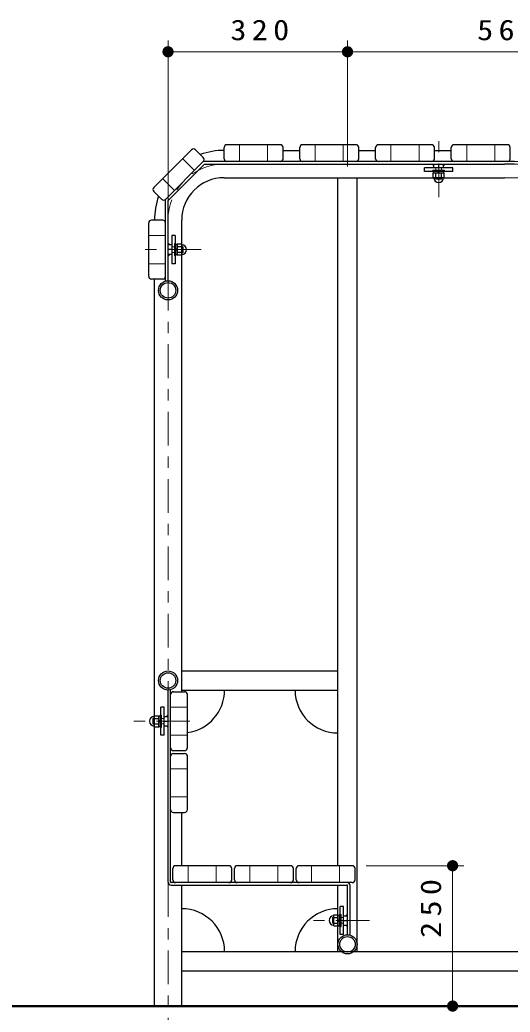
# Model space of a CAD drawing. Units: millimetres on the paper, scale 1:20. Extents: x -365 to 0, y -5 to 257.
# Drawn here: x -237.7 to -194, y 73.1 to 161.5 of the extents above; entities that cross this region are included whole.
import ezdxf

# ---------------------------------------------------------------- set-up
doc = ezdxf.new("R2010")
doc.units = ezdxf.units.MM
doc.linetypes.add('USER1', pattern=[4.5, 2.5, -2])
doc.linetypes.add('USER2', pattern=[6, 3, -1, 1, -1])
doc.layers.add('LY_1', color=7, linetype='Continuous', lineweight=25)
doc.styles.add('ＭＳ ゴシック', font='')
doc.styles.get('ＭＳ ゴシック').set_extended_font_data('MS Gothic')

# ---------------------------------------------------------------- blocks, each defined once
blk = doc.blocks.new('filled_dot')
at = {"color": 0, "linetype": 'Continuous', "lineweight": -2, "const_width": 1.25}
blk.add_lwpolyline([(-0.625, 0, 1), (0.625, 0, 1)], format="xyb", close=True, dxfattribs=at)

msp = doc.modelspace()

# ---------------------------------------------------------------- linework, layer by layer
at = {"layer": 'LY_1', "lineweight": 13}
for p, q in [((-224.505, 144.674), (-224.505, 159.674)), ((-208.505, 148.459), (-208.505, 159.674)), ((-224.505, 158.674), (-208.505, 158.674)), ((-208.505, 158.674), (-180.505, 158.674)), ((-206.83, 86.174), (-198.135, 86.174)), ((-199.135, 86.174), (-199.135, 73.674))]:
    msp.add_line(p, q, dxfattribs=at)
at = {"layer": 'LY_1', "linetype": 'USER2', "lineweight": 13}
for p, q in [((-200.379, 145.718), (-200.379, 151.138)), ((-218.13, 148.899), (-218.13, 150.399)), ((-215.63, 148.899), (-215.63, 150.399)), ((-211.38, 148.899), (-211.38, 150.399)), ((-208.88, 148.899), (-208.88, 150.399)), ((-204.63, 148.899), (-204.63, 150.399)), ((-202.13, 148.899), (-202.13, 150.399)), ((-197.88, 148.899), (-197.88, 150.399)), ((-195.38, 148.899), (-195.38, 150.399)), ((-222.156, 148.094), (-223.217, 149.154)), ((-214.505, 148.674), (-194.505, 148.674)), ((-223.924, 146.326), (-224.985, 147.387)), ((-224.505, 69.615), (-224.505, 143.674)), ((-224.73, 142.299), (-226.23, 142.299)), ((-221.548, 141.049), (-226.968, 141.049)), ((-224.73, 139.799), (-226.23, 139.799)), ((-224.28, 100.299), (-222.78, 100.299)), ((-222.548, 99.049), (-227.968, 99.049)), ((-224.28, 97.799), (-222.78, 97.799)), ((-224.28, 94.799), (-222.78, 94.799)), ((-224.28, 92.299), (-222.78, 92.299)), ((-222.705, 84.674), (-222.705, 86.174)), ((-220.205, 84.674), (-220.205, 86.174)), ((-217.205, 84.674), (-217.205, 86.174)), ((-214.705, 84.674), (-214.705, 86.174)), ((-211.705, 84.674), (-211.705, 86.174)), ((-209.205, 84.674), (-209.205, 86.174)), ((-206.548, 81.299), (-211.968, 81.299))]:
    msp.add_line(p, q, dxfattribs=at)
at = {"layer": 'LY_1'}
for p, q in [((-214.505, 150.399), (-219.255, 150.399)), ((-207.755, 150.399), (-212.505, 150.399)), ((-201.005, 150.399), (-205.755, 150.399)), ((-194.255, 150.399), (-199.005, 150.399)), ((-222.422, 149.95), (-225.78, 146.591)), ((-221.361, 149.243), (-222.068, 149.95)), ((-219.505, 149.149), (-219.505, 150.149)), ((-214.255, 149.149), (-214.255, 150.149)), ((-214.255, 149.889), (-212.755, 149.889)), ((-212.755, 149.149), (-212.755, 150.149)), ((-207.505, 149.149), (-207.505, 150.149)), ((-207.505, 149.889), (-206.005, 149.889)), ((-206.005, 149.149), (-206.005, 150.149)), ((-200.755, 149.149), (-200.755, 150.149)), ((-200.755, 149.889), (-199.255, 149.889)), ((-199.255, 149.149), (-199.255, 150.149)), ((-194.005, 149.149), (-194.005, 150.149)), ((-221.361, 148.889), (-224.72, 145.53)), ((-221.258, 148.674), (-224.505, 145.427)), ((-194.255, 148.899), (-221.351, 148.899)), ((-221.258, 148.674), (-194.505, 148.674)), ((-200.804, 148.524), (-200.954, 148.674)), ((-200.804, 148.324), (-200.804, 148.674)), ((-200.379, 148.324), (-200.379, 148.674)), ((-199.954, 148.524), (-199.804, 148.674)), ((-199.954, 148.324), (-199.954, 148.674)), ((-201.629, 148.024), (-201.629, 148.324)), ((-199.129, 148.324), (-201.629, 148.324)), ((-199.129, 148.024), (-201.629, 148.024)), ((-200.904, 147.999), (-200.904, 148.099)), ((-199.854, 148.099), (-200.904, 148.099)), ((-199.854, 147.999), (-200.904, 147.999)), ((-200.869, 147.449), (-200.869, 147.849)), ((-199.889, 147.849), (-200.869, 147.849)), ((-200.849, 147.849), (-200.849, 147.999)), ((-200.629, 147.449), (-200.629, 147.849)), ((-200.405, 147.849), (-200.459, 147.999)), ((-200.298, 147.849), (-200.353, 147.999)), ((-200.129, 147.449), (-200.129, 147.849)), ((-199.909, 147.849), (-199.909, 147.999)), ((-199.889, 147.449), (-199.889, 147.849)), ((-199.854, 147.999), (-199.854, 148.099)), ((-199.129, 148.024), (-199.129, 148.324)), ((-219.505, 147.459), (-194.505, 147.459)), ((-209.355, 86.174), (-209.355, 147.459)), ((-207.655, 78.524), (-207.655, 147.459)), ((-199.889, 147.449), (-200.869, 147.449)), ((-225.073, 145.53), (-225.78, 146.238)), ((-224.73, 138.274), (-224.73, 145.52)), ((-224.505, 138.274), (-224.505, 145.428)), ((-226.23, 138.674), (-226.23, 143.424)), ((-224.98, 143.674), (-225.98, 143.674)), ((-223.29, 101.674), (-223.29, 143.674)), ((-224.355, 141.474), (-224.505, 141.624)), ((-224.155, 141.474), (-224.505, 141.474)), ((-223.855, 142.299), (-224.155, 142.299)), ((-224.155, 142.299), (-224.155, 139.799)), ((-223.83, 141.574), (-223.93, 141.574)), ((-223.93, 141.574), (-223.93, 140.524)), ((-223.855, 142.299), (-223.855, 139.799)), ((-223.83, 141.574), (-223.83, 140.524)), ((-223.68, 141.519), (-223.83, 141.519)), ((-223.28, 141.539), (-223.68, 141.539)), ((-223.68, 141.539), (-223.68, 140.559)), ((-223.28, 141.539), (-223.28, 140.559)), ((-224.155, 141.049), (-224.505, 141.049)), ((-224.355, 140.624), (-224.505, 140.474)), ((-224.155, 140.624), (-224.505, 140.624)), ((-223.68, 141.13), (-223.83, 141.075)), ((-223.68, 141.023), (-223.83, 140.969)), ((-223.68, 140.579), (-223.83, 140.579)), ((-223.28, 141.299), (-223.68, 141.299)), ((-223.28, 140.799), (-223.68, 140.799)), ((-223.28, 140.559), (-223.68, 140.559)), ((-223.855, 139.799), (-224.155, 139.799)), ((-223.83, 140.524), (-223.93, 140.524)), ((-224.98, 138.424), (-225.98, 138.424)), ((-225.72, 73.674), (-225.72, 138.424)), ((-223.29, 103.524), (-209.355, 103.524)), ((-224.505, 84.724), (-224.505, 101.824)), ((-224.28, 84.724), (-224.28, 101.824)), ((-224.03, 101.674), (-223.03, 101.674)), ((-223.29, 101.824), (-209.355, 101.824)), ((-222.78, 96.674), (-222.78, 101.424)), ((-224.855, 100.299), (-225.155, 100.299)), ((-225.155, 97.799), (-225.155, 100.299)), ((-224.855, 97.799), (-224.855, 100.299)), ((-225.73, 99.539), (-225.33, 99.539)), ((-225.73, 98.559), (-225.73, 99.539)), ((-225.73, 99.299), (-225.33, 99.299)), ((-225.33, 98.559), (-225.33, 99.539)), ((-225.33, 99.519), (-225.18, 99.519)), ((-225.33, 99.075), (-225.18, 99.13)), ((-225.33, 98.969), (-225.18, 99.023)), ((-225.18, 99.574), (-225.08, 99.574)), ((-225.18, 98.524), (-225.18, 99.574)), ((-225.08, 98.524), (-225.08, 99.574)), ((-224.855, 99.474), (-224.505, 99.474)), ((-224.855, 99.049), (-224.505, 99.049)), ((-224.655, 99.474), (-224.505, 99.624)), ((-225.73, 98.799), (-225.33, 98.799)), ((-225.73, 98.559), (-225.33, 98.559)), ((-225.33, 98.579), (-225.18, 98.579)), ((-225.18, 98.524), (-225.08, 98.524)), ((-224.855, 98.624), (-224.505, 98.624)), ((-224.655, 98.624), (-224.505, 98.474)), ((-224.855, 97.799), (-225.155, 97.799)), ((-224.03, 96.424), (-223.03, 96.424)), ((-224.03, 96.174), (-223.03, 96.174)), ((-222.78, 91.174), (-222.78, 95.924)), ((-224.03, 90.924), (-223.03, 90.924)), ((-223.29, 86.174), (-223.29, 90.924)), ((-224.08, 84.924), (-224.08, 85.924)), ((-219.08, 86.174), (-223.83, 86.174)), ((-218.83, 84.924), (-218.83, 85.924)), ((-218.58, 84.924), (-218.58, 85.924)), ((-213.58, 86.174), (-218.33, 86.174)), ((-213.33, 84.924), (-213.33, 85.924)), ((-213.08, 84.924), (-213.08, 85.924)), ((-208.08, 86.174), (-212.83, 86.174)), ((-207.83, 84.924), (-207.83, 85.924)), ((-208.08, 84.674), (-224.23, 84.674)), ((-224.23, 84.449), (-208.555, 84.449)), ((-223.29, 73.674), (-223.29, 84.449)), ((-209.355, 78.524), (-209.355, 84.449)), ((-208.505, 80.024), (-208.505, 84.399)), ((-208.28, 80.024), (-208.28, 84.449)), ((-208.855, 82.549), (-209.155, 82.549)), ((-209.155, 80.049), (-209.155, 82.549)), ((-208.855, 80.049), (-208.855, 82.549)), ((-209.73, 81.789), (-209.33, 81.789)), ((-209.73, 80.809), (-209.73, 81.789)), ((-209.73, 81.549), (-209.33, 81.549)), ((-209.33, 80.809), (-209.33, 81.789)), ((-209.33, 81.769), (-209.18, 81.769)), ((-209.33, 81.325), (-209.18, 81.38)), ((-209.18, 81.824), (-209.08, 81.824)), ((-209.18, 80.774), (-209.18, 81.824)), ((-209.08, 80.774), (-209.08, 81.824)), ((-208.855, 81.724), (-208.505, 81.724)), ((-208.655, 81.724), (-208.505, 81.874)), ((-209.73, 81.049), (-209.33, 81.049)), ((-209.73, 80.809), (-209.33, 80.809)), ((-209.33, 81.219), (-209.18, 81.273)), ((-209.33, 80.829), (-209.18, 80.829)), ((-209.18, 80.774), (-209.08, 80.774)), ((-208.855, 81.299), (-208.505, 81.299)), ((-208.855, 80.874), (-208.505, 80.874)), ((-208.655, 80.874), (-208.505, 80.724)), ((-208.855, 80.049), (-209.155, 80.049)), ((-223.29, 78.524), (-165.72, 78.524)), ((-223.29, 76.824), (-165.72, 76.824))]:
    msp.add_line(p, q, dxfattribs=at)
at = {"layer": 'LY_1', "linetype": 'USER1', "lineweight": 13}
for p, q in [((-200.629, 148.099), (-200.629, 148.324)), ((-200.129, 148.099), (-200.129, 148.324)), ((-200.629, 147.324), (-200.629, 147.449)), ((-200.129, 147.324), (-200.629, 147.324)), ((-200.129, 147.324), (-200.129, 147.449)), ((-223.93, 141.299), (-224.155, 141.299)), ((-223.93, 140.799), (-224.155, 140.799)), ((-223.155, 141.299), (-223.28, 141.299)), ((-223.155, 140.799), (-223.28, 140.799)), ((-223.155, 141.299), (-223.155, 140.799)), ((-225.855, 98.799), (-225.855, 99.299)), ((-225.855, 99.299), (-225.73, 99.299)), ((-225.08, 99.299), (-224.855, 99.299)), ((-225.855, 98.799), (-225.73, 98.799)), ((-225.08, 98.799), (-224.855, 98.799)), ((-209.855, 81.049), (-209.855, 81.549)), ((-209.855, 81.549), (-209.73, 81.549)), ((-209.08, 81.549), (-208.855, 81.549)), ((-209.855, 81.049), (-209.73, 81.049)), ((-209.08, 81.049), (-208.855, 81.049))]:
    msp.add_line(p, q, dxfattribs=at)
at = {"layer": 'LY_1', "lineweight": 50}
msp.add_line((-341.581, 73.674), (-23.06, 73.674), dxfattribs=at)
at = {"layer": 'LY_1'}
for centre, radius in [((-224.505, 137.424), 0.85), ((-224.505, 137.424), 0.69), ((-224.505, 102.674), 0.85), ((-224.505, 102.674), 0.69), ((-208.505, 79.174), 0.85), ((-208.505, 79.174), 0.69)]:
    msp.add_circle(centre, radius, dxfattribs=at)
for centre, radius, start, end in [((-219.255, 150.149), 0.25, 90, 180), ((-214.505, 150.149), 0.25, 0, 90), ((-212.505, 150.149), 0.25, 90, 180), ((-207.755, 150.149), 0.25, 0, 90), ((-205.755, 150.149), 0.25, 90, 180), ((-201.005, 150.149), 0.25, 0, 90), ((-199.005, 150.149), 0.25, 90, 180), ((-194.255, 150.149), 0.25, 0, 90), ((-222.245, 149.773), 0.25, 45, 135), ((-219.505, 143.674), 6.215, 90, 110.01599), ((-221.538, 149.066), 0.25, 315, 45), ((-219.255, 149.149), 0.25, 180, 270), ((-214.505, 149.149), 0.25, 270, 0), ((-212.505, 149.149), 0.25, 180, 270), ((-207.755, 149.149), 0.25, 270, 0), ((-205.755, 149.149), 0.25, 180, 270), ((-201.005, 149.149), 0.25, 270, 0), ((-199.005, 149.149), 0.25, 180, 270), ((-194.505, 118.674), 30.225, 37.30877, 90), ((-194.505, 118.674), 30, 36.87344, 90), ((-194.255, 149.149), 0.25, 270, 0), ((-219.505, 143.674), 3.785, 90, 180), ((-200.379, 147.449), 0.425, 180, 0), ((-194.505, 118.674), 28.785, 0, 90), ((-225.603, 146.414), 0.25, 135, 225), ((-219.505, 143.674), 6.215, 159.98401, 180), ((-224.896, 145.707), 0.25, 225, 315), ((-225.98, 143.424), 0.25, 90, 180), ((-224.98, 143.424), 0.25, 0, 90), ((-223.28, 141.049), 0.425, 270, 90), ((-225.98, 138.674), 0.25, 180, 270), ((-224.98, 138.674), 0.25, 270, 0), ((-224.03, 101.424), 0.25, 90, 180), ((-223.03, 101.424), 0.25, 0, 90), ((-223.29, 101.824), 3.825, 277.66226, 0), ((-209.355, 101.824), 3.825, 180, 270), ((-225.73, 99.049), 0.425, 90, 270), ((-224.03, 96.674), 0.25, 180, 270), ((-223.03, 96.674), 0.25, 270, 0), ((-224.03, 95.924), 0.25, 90, 180), ((-223.03, 95.924), 0.25, 0, 90), ((-224.03, 91.174), 0.25, 180, 270), ((-223.03, 91.174), 0.25, 270, 0), ((-223.83, 85.924), 0.25, 90, 180), ((-219.08, 85.924), 0.25, 0, 90), ((-218.33, 85.924), 0.25, 90, 180), ((-213.58, 85.924), 0.25, 0, 90), ((-212.83, 85.924), 0.25, 90, 180), ((-208.08, 85.924), 0.25, 0, 90), ((-223.83, 84.924), 0.25, 180, 270), ((-219.08, 84.924), 0.25, 270, 0), ((-218.33, 84.924), 0.25, 180, 270), ((-213.58, 84.924), 0.25, 270, 0), ((-212.83, 84.924), 0.25, 180, 270), ((-208.08, 84.924), 0.25, 270, 0), ((-224.23, 84.724), 0.275, 180, 270), ((-224.23, 84.724), 0.05, 180, 270), ((-208.555, 84.399), 0.275, 0, 90), ((-208.555, 84.399), 0.05, 0, 90), ((-223.29, 78.524), 3.825, 0, 90), ((-209.355, 78.524), 3.825, 90, 180), ((-209.73, 81.299), 0.425, 90, 270)]:
    msp.add_arc(centre, radius, start, end, dxfattribs=at)
at = {"layer": 'LY_1', "linetype": 'USER2', "lineweight": 13}
for centre, radius, start, end in [((-219.505, 143.674), 5, 90, 180), ((-194.505, 118.674), 30, 0, 90)]:
    msp.add_arc(centre, radius, start, end, dxfattribs=at)

# ---------------------------------------------------------------- block references
at = {"layer": 'LY_1', "lineweight": 13, "xscale": 0.4, "yscale": 0.4}
for p in [(-224.505, 158.674), (-208.505, 158.674)]:
    msp.add_blockref('filled_dot', p, dxfattribs=at)
for p, rotation in [((-208.505, 158.674), 180), ((-199.135, 86.174), 270), ((-199.135, 73.674), 90)]:
    msp.add_blockref('filled_dot', p, dxfattribs=dict(at, rotation=rotation))

# ---------------------------------------------------------------- texts
at = {"layer": 'LY_1', "char_height": 1.833, "attachment_point": 8, "style": 'ＭＳ ゴシック'}
for s, insert in [('\\T1.33;\\W1.15;320', (-216.089, 159.674)), ('\\T1.33;\\W1.15;560', (-194.089, 159.674))]:
    msp.add_mtext(s, dxfattribs=dict(at, insert=insert))
at = {"layer": 'LY_1', "insert": (-200.135, 82.601), "char_height": 1.833, "attachment_point": 8, "rotation": 90, "style": 'ＭＳ ゴシック'}
msp.add_mtext('\\T1.33;\\W1.15;250', dxfattribs=at)

doc.saveas('drawing.dxf')
